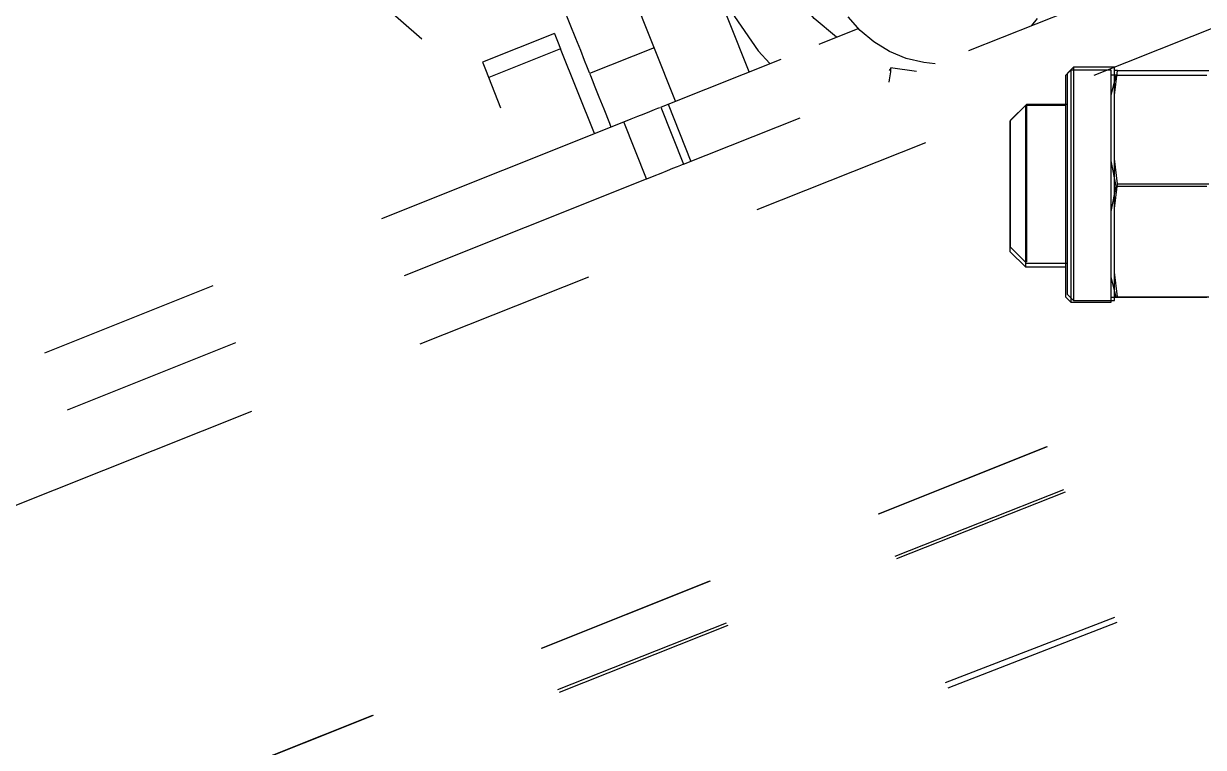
# Model space of a CAD drawing. Extents: x 3 to 592, y 5 to 207.
# Drawn here: x 126.09 to 134.35, y 61.41 to 66.47 of the extents above; entities that cross this region are included whole.
import ezdxf

# ---------------------------------------------------------------- set-up
doc = ezdxf.new("R2010")
doc.units = 0
doc.layers.get('0').update_dxf_attribs({"linetype": 'CONTINUOUS'})

msp = doc.modelspace()

# ---------------------------------------------------------------- linework, layer by layer
at = {"color": 7}
for points in [[(131.168634, 66.134544), (128.896039, 71.837197)], [(131.168634, 66.134544), (128.896039, 71.837197)], [(130.652555, 65.928875), (128.317166, 71.789219)], [(130.652555, 65.928875), (128.317166, 71.789219)], [(131.115894, 68.066885), (130.998066, 67.841813), (130.926099, 67.62556), (130.891527, 67.43894), (130.880238, 67.283718), (130.899994, 67.00714), (130.959966, 66.76584), (131.066858, 66.522776), (131.231605, 66.281124), (131.313449, 66.192224)], [(131.115894, 68.066885), (130.998066, 67.841813), (130.926099, 67.62556), (130.891527, 67.43894), (130.880238, 67.283718), (130.899994, 67.00714), (130.959966, 66.76584), (131.066858, 66.522776), (131.231605, 66.281124), (131.313449, 66.192224)], [(133.585282, 66.110861), (138.423685, 68.039015)], [(133.585282, 66.110861), (138.423685, 68.039015)], [(131.779786, 66.378102), (131.624917, 66.507572), (131.485922, 66.686077), (131.397375, 66.863524), (131.344811, 67.043441), (131.32435, 67.254755), (131.331406, 67.374347), (131.356453, 67.514752), (131.409369, 67.673502), (131.477456, 67.801913)], [(131.779786, 66.378102), (131.624917, 66.507572), (131.485922, 66.686077), (131.397375, 66.863524), (131.344811, 67.043441), (131.32435, 67.254755), (131.331406, 67.374347), (131.356453, 67.514752), (131.409369, 67.673502), (131.477456, 67.801913)], [(127.921586, 67.201865), (128.877123, 66.365295)], [(127.921586, 67.201865), (128.877123, 66.365295)], [(129.666577, 67.089902), (129.719493, 66.957257), (129.771704, 66.826024), (129.822152, 66.69973), (129.869777, 66.579785), (129.913874, 66.469719), (129.953032, 66.371294), (129.986899, 66.286274), (130.014416, 66.216777), (130.035582, 66.164213), (130.049341, 66.129641)], [(129.666577, 67.089902), (129.719493, 66.957257), (129.771704, 66.826024), (129.822152, 66.69973), (129.869777, 66.579785), (129.913874, 66.469719), (129.953032, 66.371294), (129.986899, 66.286274), (130.014416, 66.216777), (130.035582, 66.164213), (130.049341, 66.129641)], [(132.706455, 66.283901), (133.886221, 66.754062)], [(132.706455, 66.283901), (133.886221, 66.754062)], [(132.151367, 66.277913), (132.043064, 66.343883), (131.94605, 66.425374), (131.862795, 66.520624)], [(132.151367, 66.277913), (132.043064, 66.343883), (131.94605, 66.425374), (131.862795, 66.520624)], [(133.186417, 66.507219), (133.145142, 66.458888)], [(133.186417, 66.507219), (133.145142, 66.458888)], [(131.658572, 66.329772), (131.932327, 66.43878)], [(131.658572, 66.329772), (131.932327, 66.43878)], [(129.805501, 66.403643), (129.302439, 66.203266)], [(129.805501, 66.403643), (129.302439, 66.203266)], [(129.805501, 66.403643), (129.812909, 66.384593), (129.82702, 66.349316), (129.848539, 66.296046)], [(129.805501, 66.403643), (129.812909, 66.384593), (129.82702, 66.349316), (129.848539, 66.296046)], [(129.848363, 66.296046), (129.345302, 66.095668)], [(129.848363, 66.296046), (129.345302, 66.095668)], [(130.084865, 65.702639), (129.848504, 66.296011)], [(130.084865, 65.702639), (129.848504, 66.296011)], [(130.503436, 66.303031), (130.051881, 66.123114)], [(130.503436, 66.303031), (130.051881, 66.123114)], [(132.471195, 66.190107), (132.392173, 66.199279), (132.268701, 66.229265), (132.151226, 66.277949)], [(132.471195, 66.190107), (132.392173, 66.199279), (132.268701, 66.229265), (132.151226, 66.277949)], [(129.345196, 66.095562), (129.324029, 66.148832), (129.309918, 66.18411), (129.302863, 66.201396)], [(129.345196, 66.095562), (129.324029, 66.148832), (129.309918, 66.18411), (129.302863, 66.201396)], [(130.600944, 65.908308), (131.39293, 66.224044)], [(130.600944, 65.908308), (131.39293, 66.224044)], [(129.43078, 65.880756), (129.345055, 66.095598)], [(129.43078, 65.880756), (129.345055, 66.095598)], [(130.051881, 66.123079), (130.056819, 66.110379), (130.069519, 66.078982), (130.089275, 66.028887), (130.116439, 65.961154), (130.150306, 65.876135), (130.190522, 65.77524), (130.201106, 65.748782)], [(130.051881, 66.123079), (130.056819, 66.110379), (130.069519, 66.078982), (130.089275, 66.028887), (130.116439, 65.961154), (130.150306, 65.876135), (130.190522, 65.77524), (130.201106, 65.748782)], [(132.161386, 66.16132), (132.148333, 66.145092)], [(132.161386, 66.16132), (132.148333, 66.145092)], [(132.148474, 66.061519), (132.152355, 66.079511), (132.161174, 66.134544), (132.161527, 66.161356)], [(132.148474, 66.061519), (132.152355, 66.079511), (132.161174, 66.134544), (132.161527, 66.161356)], [(132.339644, 66.137719), (132.159728, 66.163119)], [(132.339644, 66.137719), (132.159728, 66.163119)], [(133.420556, 66.145833), (133.385278, 66.110556)], [(133.385278, 64.558333), (133.385278, 64.593611), (133.385278, 64.664167), (133.385278, 64.699444), (133.385278, 64.805278), (133.385278, 64.911111), (133.385278, 65.016944), (133.385278, 65.122778), (133.385278, 65.228611), (133.385278, 65.369722), (133.385278, 65.475556), (133.385278, 65.616667), (133.385278, 65.7225), (133.385278, 65.828333), (133.385278, 65.898889), (133.385278, 66.004722), (133.385278, 66.04), (133.385278, 66.075278), (133.385278, 66.110556)], [(133.399107, 64.576466), (133.399107, 64.61633), (133.399107, 64.665366), (133.399107, 64.732041), (133.399107, 64.814591), (133.399107, 64.911252), (133.399107, 65.019202), (133.399107, 65.135972), (133.399107, 65.258033), (133.399107, 65.382563), (133.399107, 65.506388), (133.399107, 65.626333), (133.399107, 65.738869), (133.399107, 65.841527), (133.399107, 65.931486), (133.399107, 66.006627), (133.399107, 66.064483), (133.399107, 66.103994), (133.399107, 66.124102)], [(133.399107, 64.576466), (133.399107, 64.61633), (133.399107, 64.665366), (133.399107, 64.732041), (133.399107, 64.814591), (133.399107, 64.911252), (133.399107, 65.019202), (133.399107, 65.135972), (133.399107, 65.258033), (133.399107, 65.382563), (133.399107, 65.506388), (133.399107, 65.626333), (133.399107, 65.738869), (133.399107, 65.841527), (133.399107, 65.931486), (133.399107, 66.006627), (133.399107, 66.064483), (133.399107, 66.103994), (133.399107, 66.124102)], [(133.399107, 64.576466), (133.399107, 64.61633), (133.399107, 64.665366), (133.399107, 64.732041), (133.399107, 64.814591), (133.399107, 64.911252), (133.399107, 65.019202), (133.399107, 65.135972), (133.399107, 65.258033), (133.399107, 65.382563), (133.399107, 65.506388), (133.399107, 65.626333), (133.399107, 65.738869), (133.399107, 65.841527), (133.399107, 65.931486), (133.399107, 66.006627), (133.399107, 66.064483), (133.399107, 66.103994), (133.399107, 66.124102)], [(133.399107, 64.576466), (133.399107, 64.61633), (133.399107, 64.665366), (133.399107, 64.732041), (133.399107, 64.814591), (133.399107, 64.911252), (133.399107, 65.019202), (133.399107, 65.135972), (133.399107, 65.258033), (133.399107, 65.382563), (133.399107, 65.506388), (133.399107, 65.626333), (133.399107, 65.738869), (133.399107, 65.841527), (133.399107, 65.931486), (133.399107, 66.006627), (133.399107, 66.064483), (133.399107, 66.103994), (133.399107, 66.124102)], [(133.44077, 66.168129), (133.399142, 66.126501)], [(133.44077, 66.168129), (133.399142, 66.126501)], [(133.44077, 66.168129), (133.399142, 66.126501)], [(133.44077, 66.168129), (133.399142, 66.126501)], [(133.702778, 66.145833), (133.420556, 66.145833)], [(133.420556, 66.145833), (133.420556, 66.110556), (133.420556, 66.075278), (133.420556, 66.004722), (133.420556, 65.898889), (133.420556, 65.828333), (133.420556, 65.687222), (133.420556, 65.581389), (133.420556, 65.475556), (133.420556, 65.334444), (133.420556, 65.193333), (133.420556, 65.0875), (133.420556, 64.946389), (133.420556, 64.840556), (133.420556, 64.77), (133.420556, 64.664167), (133.420556, 64.593611), (133.420556, 64.558333), (133.420556, 64.523056)], [(133.44077, 66.168129), (133.44077, 66.157898), (133.44077, 66.128265), (133.44077, 66.079229), (133.44077, 66.012201), (133.44077, 65.928946), (133.44077, 65.831579), (133.44077, 65.722218), (133.44077, 65.603684), (133.44077, 65.479154), (133.44077, 65.351448), (133.44077, 65.223743), (133.44077, 65.099212), (133.44077, 64.980679), (133.44077, 64.871318), (133.44077, 64.773951), (133.44077, 64.690696), (133.44077, 64.623668), (133.44077, 64.574632), (133.44077, 64.544998), (133.44077, 64.534768)], [(133.44077, 66.168129), (133.44077, 66.157898), (133.44077, 66.128265), (133.44077, 66.079229), (133.44077, 66.012201), (133.44077, 65.928946), (133.44077, 65.831579), (133.44077, 65.722218), (133.44077, 65.603684), (133.44077, 65.479154), (133.44077, 65.351448), (133.44077, 65.223743), (133.44077, 65.099212), (133.44077, 64.980679), (133.44077, 64.871318), (133.44077, 64.773951), (133.44077, 64.690696), (133.44077, 64.623668), (133.44077, 64.574632), (133.44077, 64.544998), (133.44077, 64.534768)], [(133.44077, 66.168129), (133.44077, 66.157898), (133.44077, 66.128265), (133.44077, 66.079229), (133.44077, 66.012201), (133.44077, 65.928946), (133.44077, 65.831579), (133.44077, 65.722218), (133.44077, 65.603684), (133.44077, 65.479154), (133.44077, 65.351448), (133.44077, 65.223743), (133.44077, 65.099212), (133.44077, 64.980679), (133.44077, 64.871318), (133.44077, 64.773951), (133.44077, 64.690696), (133.44077, 64.623668), (133.44077, 64.574632), (133.44077, 64.544998), (133.44077, 64.534768)], [(133.44077, 66.168129), (133.44077, 66.157898), (133.44077, 66.128265), (133.44077, 66.079229), (133.44077, 66.012201), (133.44077, 65.928946), (133.44077, 65.831579), (133.44077, 65.722218), (133.44077, 65.603684), (133.44077, 65.479154), (133.44077, 65.351448), (133.44077, 65.223743), (133.44077, 65.099212), (133.44077, 64.980679), (133.44077, 64.871318), (133.44077, 64.773951), (133.44077, 64.690696), (133.44077, 64.623668), (133.44077, 64.574632), (133.44077, 64.544998), (133.44077, 64.534768)], [(133.726908, 66.168129), (133.440805, 66.168129)], [(133.726908, 66.168129), (133.440805, 66.168129)], [(133.726908, 66.168129), (133.440805, 66.168129)], [(133.726908, 66.168129), (133.440805, 66.168129)], [(133.702778, 66.110556), (133.702778, 66.145833)], [(133.702778, 65.969444), (133.738056, 66.110556)], [(133.738056, 66.110556), (133.702778, 66.110556)], [(133.702778, 65.969444), (133.702778, 66.004722), (133.702778, 66.04), (133.702778, 66.075278), (133.702778, 66.110556)], [(133.726908, 66.144105), (133.726908, 66.154688), (133.726908, 66.166683)], [(133.726908, 66.144105), (133.726908, 66.154688), (133.726908, 66.166683)], [(133.726908, 66.144105), (133.726908, 66.154688), (133.726908, 66.166683)], [(133.726908, 66.144105), (133.726908, 66.154688), (133.726908, 66.166683)], [(133.726908, 65.970503), (133.74878, 66.144069)], [(133.726908, 65.970503), (133.726908, 65.999078), (133.726908, 66.025536), (133.726908, 66.050231), (133.726908, 66.073161), (133.726908, 66.093975), (133.726908, 66.112672), (133.726908, 66.129606), (133.726908, 66.144069)], [(133.726908, 65.970503), (133.74878, 66.144069)], [(133.726908, 65.970503), (133.726908, 65.999078), (133.726908, 66.025536), (133.726908, 66.050231), (133.726908, 66.073161), (133.726908, 66.093975), (133.726908, 66.112672), (133.726908, 66.129606), (133.726908, 66.144069)], [(133.726908, 65.970503), (133.74878, 66.144069)], [(133.726908, 65.970503), (133.726908, 65.999078), (133.726908, 66.025536), (133.726908, 66.050231), (133.726908, 66.073161), (133.726908, 66.093975), (133.726908, 66.112672), (133.726908, 66.129606), (133.726908, 66.144069)], [(133.726908, 65.970503), (133.74878, 66.144069)], [(133.726908, 65.970503), (133.726908, 65.999078), (133.726908, 66.025536), (133.726908, 66.050231), (133.726908, 66.073161), (133.726908, 66.093975), (133.726908, 66.112672), (133.726908, 66.129606), (133.726908, 66.144069)], [(133.748851, 66.144105), (133.726978, 66.144105)], [(133.748851, 66.144105), (133.726978, 66.144105)], [(133.748851, 66.144105), (133.726978, 66.144105)], [(133.748851, 66.144105), (133.726978, 66.144105)], [(133.738056, 66.110556), (134.373056, 66.110556)], [(133.748851, 66.144105), (134.388084, 66.144105)], [(133.748851, 66.144105), (134.388084, 66.144105)], [(133.748851, 66.144105), (134.388084, 66.144105)], [(133.748851, 66.144105), (134.388084, 66.144105)], [(133.702778, 65.898889), (133.702778, 65.969444)], [(133.726908, 65.918009), (133.726908, 65.970573)], [(133.726908, 65.918009), (133.726908, 65.970573)], [(133.726908, 65.918009), (133.726908, 65.970573)], [(133.726908, 65.918009), (133.726908, 65.970573)], [(130.291311, 65.784906), (130.341758, 65.805015), (130.390089, 65.824417), (130.434539, 65.842056), (130.473697, 65.857579), (130.5058, 65.870279), (130.529789, 65.879804), (130.544253, 65.885801)], [(130.291311, 65.784906), (130.341758, 65.805015), (130.390089, 65.824417), (130.434539, 65.842056), (130.473697, 65.857579), (130.5058, 65.870279), (130.529789, 65.879804), (130.544253, 65.885801)], [(130.549332, 65.887741), (130.600838, 65.908202)], [(130.549332, 65.887741), (130.600838, 65.908202)], [(130.549332, 65.887741), (130.708788, 65.487691)], [(130.549332, 65.887741), (130.708788, 65.487691)], [(130.600944, 65.908308), (130.760399, 65.508258)], [(130.600944, 65.908308), (130.760399, 65.508258)], [(133.103056, 65.898889), (132.997222, 65.793056)], [(133.110217, 65.907003), (132.999092, 65.795878)], [(133.110217, 65.907003), (132.999092, 65.795878)], [(133.110217, 65.907003), (132.999092, 65.795878)], [(133.110217, 65.907003), (132.999092, 65.795878)], [(133.385278, 65.898889), (133.103056, 65.898889)], [(133.103056, 65.898889), (133.103056, 65.863611), (133.103056, 65.828333), (133.103056, 65.757778), (133.103056, 65.687222), (133.103056, 65.616667), (133.103056, 65.510833), (133.103056, 65.405), (133.103056, 65.299167)], [(133.399107, 65.907003), (133.110182, 65.907003)], [(133.399107, 65.907003), (133.110182, 65.907003)], [(133.399107, 65.907003), (133.110182, 65.907003)], [(133.399107, 65.907003), (133.110182, 65.907003)], [(133.110217, 65.907003), (133.110217, 65.884072), (133.110217, 65.844561), (133.110217, 65.787058), (133.110217, 65.714033), (133.110217, 65.627603), (133.110217, 65.531647), (133.110217, 65.428636), (133.110217, 65.323156)], [(133.110217, 65.907003), (133.110217, 65.884072), (133.110217, 65.844561), (133.110217, 65.787058), (133.110217, 65.714033), (133.110217, 65.627603), (133.110217, 65.531647), (133.110217, 65.428636), (133.110217, 65.323156)], [(133.110217, 65.907003), (133.110217, 65.884072), (133.110217, 65.844561), (133.110217, 65.787058), (133.110217, 65.714033), (133.110217, 65.627603), (133.110217, 65.531647), (133.110217, 65.428636), (133.110217, 65.323156)], [(133.110217, 65.907003), (133.110217, 65.884072), (133.110217, 65.844561), (133.110217, 65.787058), (133.110217, 65.714033), (133.110217, 65.627603), (133.110217, 65.531647), (133.110217, 65.428636), (133.110217, 65.323156)], [(133.702778, 65.546111), (133.702778, 65.616667), (133.702778, 65.651944), (133.702778, 65.687222), (133.702778, 65.757778), (133.702778, 65.793056), (133.702778, 65.828333), (133.702778, 65.863611), (133.702778, 65.898889)], [(133.726908, 65.577544), (133.726908, 65.624816), (133.726908, 65.67103), (133.726908, 65.716185), (133.726908, 65.75993), (133.726908, 65.80191), (133.726908, 65.84248), (133.726908, 65.881285), (133.726908, 65.917974)], [(133.726908, 65.577544), (133.726908, 65.624816), (133.726908, 65.67103), (133.726908, 65.716185), (133.726908, 65.75993), (133.726908, 65.80191), (133.726908, 65.84248), (133.726908, 65.881285), (133.726908, 65.917974)], [(133.726908, 65.577544), (133.726908, 65.624816), (133.726908, 65.67103), (133.726908, 65.716185), (133.726908, 65.75993), (133.726908, 65.80191), (133.726908, 65.84248), (133.726908, 65.881285), (133.726908, 65.917974)], [(133.726908, 65.577544), (133.726908, 65.624816), (133.726908, 65.67103), (133.726908, 65.716185), (133.726908, 65.75993), (133.726908, 65.80191), (133.726908, 65.84248), (133.726908, 65.881285), (133.726908, 65.917974)], [(128.595869, 65.109303), (130.291452, 65.785012)], [(128.595869, 65.109303), (130.291452, 65.785012)], [(130.450696, 65.384927), (130.29124, 65.784977)], [(130.450696, 65.384927), (130.29124, 65.784977)], [(130.708717, 65.487762), (131.526689, 65.81374)], [(130.708717, 65.487762), (131.526689, 65.81374)], [(132.997222, 65.299167), (132.997222, 65.405), (132.997222, 65.510833), (132.997222, 65.581389), (132.997222, 65.651944), (132.997222, 65.7225), (132.997222, 65.757778), (132.997222, 65.793056)], [(132.999127, 65.328941), (132.999127, 65.424897), (132.999127, 65.517324), (132.999127, 65.601991), (132.999127, 65.675016), (132.999127, 65.733224), (132.999127, 65.773088), (132.999127, 65.793549)], [(132.999127, 65.328941), (132.999127, 65.424897), (132.999127, 65.517324), (132.999127, 65.601991), (132.999127, 65.675016), (132.999127, 65.733224), (132.999127, 65.773088), (132.999127, 65.793549)], [(132.999127, 65.328941), (132.999127, 65.424897), (132.999127, 65.517324), (132.999127, 65.601991), (132.999127, 65.675016), (132.999127, 65.733224), (132.999127, 65.773088), (132.999127, 65.793549)], [(132.999127, 65.328941), (132.999127, 65.424897), (132.999127, 65.517324), (132.999127, 65.601991), (132.999127, 65.675016), (132.999127, 65.733224), (132.999127, 65.773088), (132.999127, 65.793549)], [(131.225741, 65.17056), (132.405512, 65.640711)], [(131.225741, 65.17056), (132.405512, 65.640711)], [(133.702778, 65.510833), (133.702778, 65.546111)], [(133.726908, 65.52505), (133.726908, 65.577614)], [(133.726908, 65.52505), (133.726908, 65.577614)], [(133.726908, 65.52505), (133.726908, 65.577614)], [(133.726908, 65.52505), (133.726908, 65.577614)], [(133.726908, 65.177846), (133.726908, 65.220885), (133.726908, 65.264277), (133.726908, 65.307669), (133.726908, 65.351413), (133.726908, 65.395157), (133.726908, 65.438902), (133.726908, 65.481941), (133.726908, 65.52498)], [(133.726908, 65.177846), (133.726908, 65.220885), (133.726908, 65.264277), (133.726908, 65.307669), (133.726908, 65.351413), (133.726908, 65.395157), (133.726908, 65.438902), (133.726908, 65.481941), (133.726908, 65.52498)], [(133.726908, 65.177846), (133.726908, 65.220885), (133.726908, 65.264277), (133.726908, 65.307669), (133.726908, 65.351413), (133.726908, 65.395157), (133.726908, 65.438902), (133.726908, 65.481941), (133.726908, 65.52498)], [(133.726908, 65.177846), (133.726908, 65.220885), (133.726908, 65.264277), (133.726908, 65.307669), (133.726908, 65.351413), (133.726908, 65.395157), (133.726908, 65.438902), (133.726908, 65.481941), (133.726908, 65.52498)], [(133.748851, 65.351448), (133.726978, 65.525015)], [(133.748851, 65.351448), (133.726978, 65.525015)], [(133.748851, 65.351448), (133.726978, 65.525015)], [(133.748851, 65.351448), (133.726978, 65.525015)], [(130.708717, 65.487762), (130.688962, 65.480001), (130.665326, 65.470476), (130.633223, 65.457776), (130.594065, 65.441901), (130.549262, 65.424262), (130.500931, 65.404859), (130.450837, 65.384751)], [(130.708717, 65.487762), (130.688962, 65.480001), (130.665326, 65.470476), (130.633223, 65.457776), (130.594065, 65.441901), (130.549262, 65.424262), (130.500931, 65.404859), (130.450837, 65.384751)], [(133.702778, 65.158056), (133.702778, 65.193333), (133.702778, 65.263889), (133.702778, 65.299167), (133.702778, 65.334444), (133.702778, 65.369722), (133.702778, 65.405), (133.702778, 65.475556), (133.702778, 65.510833)], [(133.738056, 65.334444), (133.702778, 65.510833)], [(128.755254, 64.709324), (130.450837, 65.385033)], [(128.755254, 64.709324), (130.450837, 65.385033)], [(133.726908, 65.177846), (133.74878, 65.351413)], [(133.726908, 65.177846), (133.74878, 65.351413)], [(133.726908, 65.177846), (133.74878, 65.351413)], [(133.726908, 65.177846), (133.74878, 65.351413)], [(133.748851, 65.351448), (134.388084, 65.351448)], [(133.748851, 65.351448), (134.388084, 65.351448)], [(133.748851, 65.351448), (134.388084, 65.351448)], [(133.748851, 65.351448), (134.388084, 65.351448)], [(132.997222, 64.875833), (132.997222, 64.911111), (132.997222, 64.946389), (132.997222, 64.981667), (132.997222, 65.052222), (132.997222, 65.122778), (132.997222, 65.228611), (132.997222, 65.299167)], [(132.999127, 64.907019), (132.999127, 64.917602), (132.999127, 64.948647), (132.999127, 64.998741), (132.999127, 65.065063), (132.999127, 65.144791), (132.999127, 65.234044), (132.999127, 65.328941)], [(132.999127, 64.907019), (132.999127, 64.917602), (132.999127, 64.948647), (132.999127, 64.998741), (132.999127, 65.065063), (132.999127, 65.144791), (132.999127, 65.234044), (132.999127, 65.328941)], [(132.999127, 64.907019), (132.999127, 64.917602), (132.999127, 64.948647), (132.999127, 64.998741), (132.999127, 65.065063), (132.999127, 65.144791), (132.999127, 65.234044), (132.999127, 65.328941)], [(132.999127, 64.907019), (132.999127, 64.917602), (132.999127, 64.948647), (132.999127, 64.998741), (132.999127, 65.065063), (132.999127, 65.144791), (132.999127, 65.234044), (132.999127, 65.328941)], [(133.103056, 65.299167), (133.103056, 65.193333), (133.103056, 65.0875), (133.103056, 65.016944), (133.103056, 64.946389), (133.103056, 64.875833), (133.103056, 64.805278), (133.103056, 64.77)], [(133.110217, 65.323297), (133.110217, 65.218874), (133.110217, 65.119038), (133.110217, 65.027669), (133.110217, 64.948294), (133.110217, 64.88303), (133.110217, 64.835052), (133.110217, 64.805772)], [(133.110217, 65.323297), (133.110217, 65.218874), (133.110217, 65.119038), (133.110217, 65.027669), (133.110217, 64.948294), (133.110217, 64.88303), (133.110217, 64.835052), (133.110217, 64.805772)], [(133.110217, 65.323297), (133.110217, 65.218874), (133.110217, 65.119038), (133.110217, 65.027669), (133.110217, 64.948294), (133.110217, 64.88303), (133.110217, 64.835052), (133.110217, 64.805772)], [(133.110217, 65.323297), (133.110217, 65.218874), (133.110217, 65.119038), (133.110217, 65.027669), (133.110217, 64.948294), (133.110217, 64.88303), (133.110217, 64.835052), (133.110217, 64.805772)], [(133.702778, 65.158056), (133.738056, 65.334444)], [(133.738056, 65.334444), (134.373056, 65.334444)], [(133.702778, 65.122778), (133.702778, 65.158056)], [(133.702778, 64.77), (133.702778, 64.805278), (133.702778, 64.840556), (133.702778, 64.875833), (133.702778, 64.911111), (133.702778, 64.981667), (133.702778, 65.016944), (133.702778, 65.052222), (133.702778, 65.122778)], [(133.726908, 65.125388), (133.726908, 65.177952)], [(133.726908, 65.125388), (133.726908, 65.177952)], [(133.726908, 65.125388), (133.726908, 65.177952)], [(133.726908, 65.125388), (133.726908, 65.177952)], [(133.726908, 64.784887), (133.726908, 64.821576), (133.726908, 64.860382), (133.726908, 64.900951), (133.726908, 64.943284), (133.726908, 64.986676), (133.726908, 65.031832), (133.726908, 65.078046), (133.726908, 65.125318)], [(133.726908, 64.784887), (133.726908, 64.821576), (133.726908, 64.860382), (133.726908, 64.900951), (133.726908, 64.943284), (133.726908, 64.986676), (133.726908, 65.031832), (133.726908, 65.078046), (133.726908, 65.125318)], [(133.726908, 64.784887), (133.726908, 64.821576), (133.726908, 64.860382), (133.726908, 64.900951), (133.726908, 64.943284), (133.726908, 64.986676), (133.726908, 65.031832), (133.726908, 65.078046), (133.726908, 65.125318)], [(133.726908, 64.784887), (133.726908, 64.821576), (133.726908, 64.860382), (133.726908, 64.900951), (133.726908, 64.943284), (133.726908, 64.986676), (133.726908, 65.031832), (133.726908, 65.078046), (133.726908, 65.125318)], [(132.997222, 64.875833), (133.103056, 64.77)], [(132.999127, 64.907019), (133.110252, 64.795894)], [(132.999127, 64.907019), (133.110252, 64.795894)], [(132.999127, 64.907019), (133.110252, 64.795894)], [(132.999127, 64.907019), (133.110252, 64.795894)], [(133.110217, 64.795894), (133.399142, 64.795894)], [(133.110217, 64.795894), (133.399142, 64.795894)], [(133.110217, 64.795894), (133.399142, 64.795894)], [(133.110217, 64.795894), (133.399142, 64.795894)], [(133.726908, 64.732394), (133.726908, 64.784958)], [(133.726908, 64.732394), (133.726908, 64.784958)], [(133.726908, 64.732394), (133.726908, 64.784958)], [(133.726908, 64.732394), (133.726908, 64.784958)], [(128.8662, 64.230258), (130.045971, 64.700409)], [(128.8662, 64.230258), (130.045971, 64.700409)], [(133.103056, 64.77), (133.385278, 64.77)], [(133.702778, 64.699444), (133.702778, 64.77)], [(133.738056, 64.558333), (133.702778, 64.699444)], [(133.702778, 64.558333), (133.702778, 64.593611), (133.702778, 64.628889), (133.702778, 64.664167), (133.702778, 64.699444)], [(133.726908, 64.558792), (133.726908, 64.573256), (133.726908, 64.590189), (133.726908, 64.608886), (133.726908, 64.6297), (133.726908, 64.652631), (133.726908, 64.677325), (133.726908, 64.704136), (133.726908, 64.732359)], [(133.726908, 64.558792), (133.726908, 64.573256), (133.726908, 64.590189), (133.726908, 64.608886), (133.726908, 64.6297), (133.726908, 64.652631), (133.726908, 64.677325), (133.726908, 64.704136), (133.726908, 64.732359)], [(133.726908, 64.558792), (133.726908, 64.573256), (133.726908, 64.590189), (133.726908, 64.608886), (133.726908, 64.6297), (133.726908, 64.652631), (133.726908, 64.677325), (133.726908, 64.704136), (133.726908, 64.732359)], [(133.726908, 64.558792), (133.726908, 64.573256), (133.726908, 64.590189), (133.726908, 64.608886), (133.726908, 64.6297), (133.726908, 64.652631), (133.726908, 64.677325), (133.726908, 64.704136), (133.726908, 64.732359)], [(133.748851, 64.558792), (133.726978, 64.732359)], [(133.748851, 64.558792), (133.726978, 64.732359)], [(133.748851, 64.558792), (133.726978, 64.732359)], [(133.748851, 64.558792), (133.726978, 64.732359)], [(126.236329, 64.169), (127.416099, 64.639151)], [(126.236329, 64.169), (127.416099, 64.639151)], [(133.385278, 64.558333), (133.420556, 64.523056)], [(133.399107, 64.576466), (133.440734, 64.534838)], [(133.399107, 64.576466), (133.440734, 64.534838)], [(133.399107, 64.576466), (133.440734, 64.534838)], [(133.399107, 64.576466), (133.440734, 64.534838)], [(133.420556, 64.523056), (133.702778, 64.523056)], [(133.44077, 64.534803), (133.726872, 64.534803)], [(133.44077, 64.534803), (133.726872, 64.534803)], [(133.44077, 64.534803), (133.726872, 64.534803)], [(133.44077, 64.534803), (133.726872, 64.534803)], [(133.702778, 64.523056), (133.702778, 64.558333)], [(133.702778, 64.558333), (133.738056, 64.558333)], [(133.726908, 64.534803), (133.726908, 64.548209), (133.726908, 64.558792)], [(133.726908, 64.558792), (133.74878, 64.558792)], [(133.726908, 64.534803), (133.726908, 64.548209), (133.726908, 64.558792)], [(133.726908, 64.558792), (133.74878, 64.558792)], [(133.726908, 64.534803), (133.726908, 64.548209), (133.726908, 64.558792)], [(133.726908, 64.558792), (133.74878, 64.558792)], [(133.726908, 64.534803), (133.726908, 64.548209), (133.726908, 64.558792)], [(133.726908, 64.558792), (133.74878, 64.558792)], [(133.738056, 64.558333), (134.373056, 64.558333)], [(133.748851, 64.558792), (134.388084, 64.558792)], [(133.748851, 64.558792), (134.388084, 64.558792)], [(133.748851, 64.558792), (134.388084, 64.558792)], [(133.748851, 64.558792), (134.388084, 64.558792)], [(126.395714, 63.76902), (127.575484, 64.239172)], [(126.395714, 63.76902), (127.575484, 64.239172)], [(121.787578, 61.409354), (127.68643, 63.760107)], [(121.787578, 61.409354), (127.68643, 63.760107)], [(132.074101, 63.041722), (133.253872, 63.511873)], [(132.074101, 63.041722), (133.253872, 63.511873)], [(133.254752, 63.509241), (132.074982, 63.03909)], [(133.254752, 63.509241), (132.074982, 63.03909)], [(132.192219, 62.745003), (133.373195, 63.212117)], [(132.192219, 62.745003), (133.373195, 63.212117)], [(133.381105, 63.192239), (132.200129, 62.725125)], [(133.381105, 63.192239), (132.200129, 62.725125)], [(129.71456, 62.101421), (130.894331, 62.571571)], [(129.71456, 62.101421), (130.894331, 62.571571)], [(130.895211, 62.568939), (129.715441, 62.098788)], [(130.895211, 62.568939), (129.715441, 62.098788)], [(132.544101, 61.860436), (133.728581, 62.318592)], [(132.544101, 61.860436), (133.728581, 62.318592)], [(129.830267, 61.810776), (131.011243, 62.277889)], [(129.830267, 61.810776), (131.011243, 62.277889)], [(131.019153, 62.258011), (129.838177, 61.790897)], [(131.019153, 62.258011), (129.838177, 61.790897)], [(133.744014, 62.279564), (132.559533, 61.821411)], [(133.744014, 62.279564), (132.559533, 61.821411)], [(122.635938, 59.280516), (128.53479, 61.63127)], [(122.635938, 59.280516), (128.53479, 61.63127)], [(128.53567, 61.628638), (122.636818, 59.277884)], [(128.53567, 61.628638), (122.636818, 59.277884)]]:
    msp.add_lwpolyline(points, dxfattribs=at)

doc.saveas('drawing.dxf')
